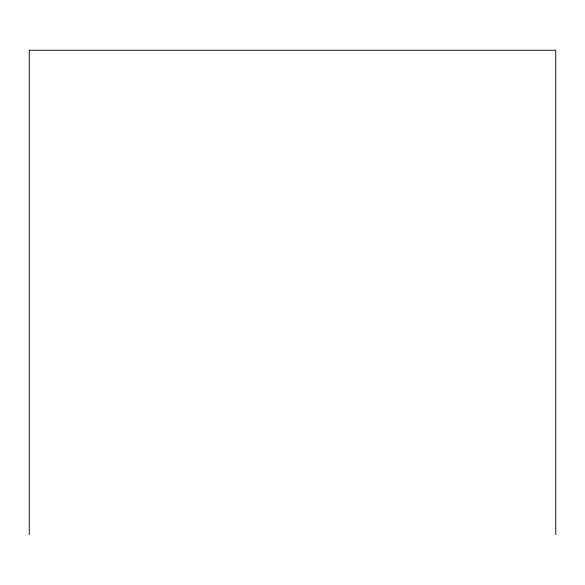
<?xml version="1.0" encoding="UTF-8"?>
<svg xmlns="http://www.w3.org/2000/svg" width="585" height="585" viewBox="0 0 585 585"><rect width="100%" height="100%" fill="white"/><g stroke="black" fill="none" stroke-linecap="round" stroke-linejoin="round"><path stroke-width="0.88" d="M555.75 534.727L555.75 50.273L29.25 50.273L29.25 534.727"/></g></svg>
